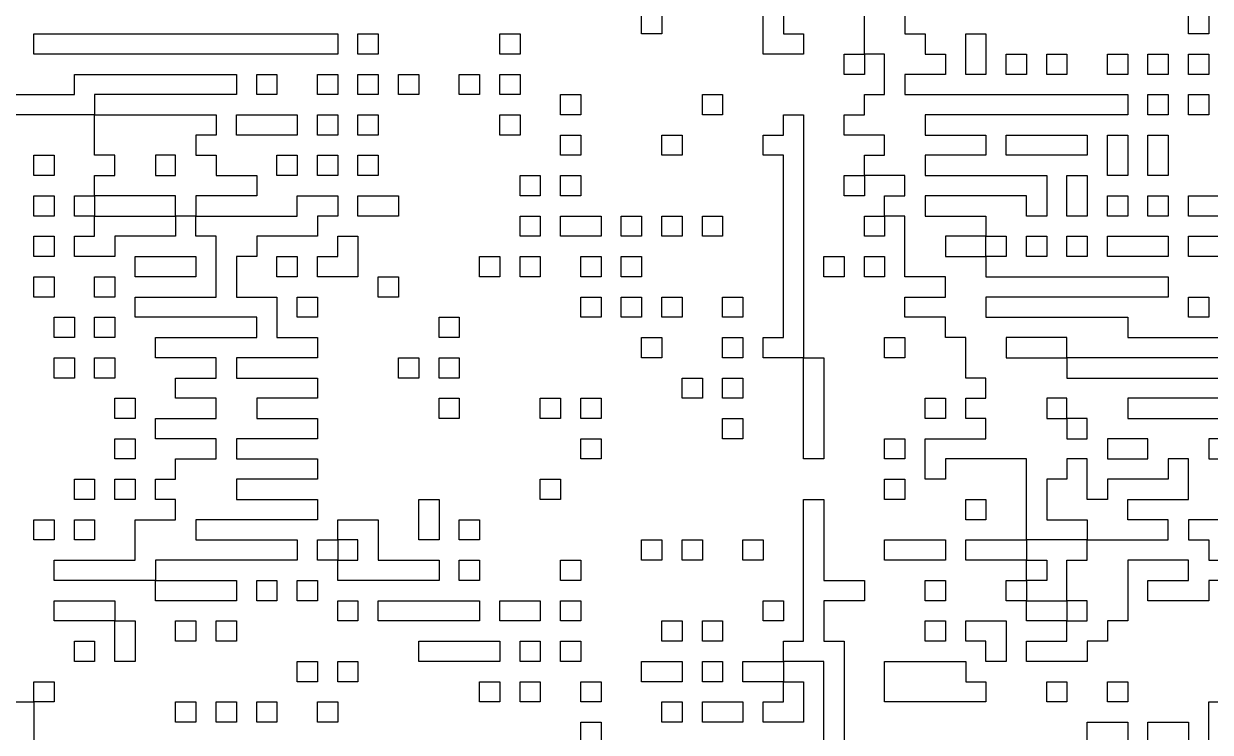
# Model space of a CAD drawing. Header units: inches. Extents: x 0.02 to 6.01, y 0.01 to 5.6.
# Drawn here: x 2.8241 to 3.1107, y 3.545 to 3.7162 of the extents above; entities that cross this region are included whole.
import ezdxf

# ---------------------------------------------------------------- set-up
doc = ezdxf.new("R2010")
doc.units = ezdxf.units.IN
doc.header["$MEASUREMENT"] = 0
for name, color, linetype in [('Bottom Layer', 5, 'Continuous'), ('Bottom Overlay', 54, 'Continuous'), ('Top Layer', 1, 'Continuous')]:
    doc.layers.add(name, color=color, linetype=linetype)

msp = doc.modelspace()

# ---------------------------------------------------------------- linework, layer by layer
at = {"layer": 'Bottom Layer'}
msp.add_lwpolyline([(4.54993, 5.5954, 0.01, 0.01, -0.760418), (3.00371, 0.01993, 0.01, 0.01, 0)], format="xyseb", dxfattribs=at)
at = {"layer": 'Bottom Overlay'}
for p, q in [((3.00268, 3.70891), (3.00268, 3.76273)), ((3.00757, 3.75295), (3.00757, 3.7138)), ((3.02715, 3.70891), (3.02715, 3.72359)), ((2.97332, 3.7138), (2.97332, 3.71869)), ((2.97821, 3.71869), (2.97821, 3.7138)), ((3.03693, 3.71869), (3.03693, 3.7138)), ((3.10544, 3.7138), (3.10544, 3.71869)), ((3.11033, 3.71869), (3.11033, 3.7138)), ((2.82652, 3.70891), (2.82652, 3.7138)), ((2.82652, 3.7138), (2.85099, 3.7138)), ((2.85099, 3.7138), (2.85588, 3.7138)), ((2.85588, 3.7138), (2.89992, 3.7138)), ((2.89992, 3.7138), (2.89992, 3.70891)), ((2.90481, 3.70891), (2.90481, 3.7138)), ((2.90481, 3.7138), (2.90971, 3.7138)), ((2.90971, 3.7138), (2.90971, 3.70891)), ((2.93907, 3.70891), (2.93907, 3.7138)), ((2.93907, 3.7138), (2.94396, 3.7138)), ((2.94396, 3.7138), (2.94396, 3.70891)), ((2.97821, 3.7138), (2.97332, 3.7138)), ((3.00757, 3.7138), (3.01247, 3.7138)), ((3.01247, 3.7138), (3.01247, 3.70891)), ((3.03693, 3.7138), (3.04183, 3.7138)), ((3.04183, 3.7138), (3.04183, 3.70891)), ((3.05161, 3.7138), (3.05651, 3.7138)), ((3.05161, 3.70401), (3.05161, 3.7138)), ((3.05651, 3.7138), (3.05651, 3.70401)), ((3.11033, 3.7138), (3.10544, 3.7138)), ((2.89992, 3.70891), (2.82652, 3.70891)), ((2.90971, 3.70891), (2.90481, 3.70891)), ((2.94396, 3.70891), (2.93907, 3.70891)), ((3.01247, 3.70891), (3.00268, 3.70891)), ((3.02225, 3.70401), (3.02225, 3.70891)), ((3.02225, 3.70891), (3.02715, 3.70891)), ((3.02715, 3.70891), (3.02715, 3.70401)), ((3.03204, 3.70891), (3.02715, 3.70891)), ((3.03204, 3.69912), (3.03204, 3.70891)), ((3.04183, 3.70891), (3.04672, 3.70891)), ((3.04672, 3.70891), (3.04672, 3.70401)), ((3.0614, 3.70401), (3.0614, 3.70891)), ((3.0614, 3.70891), (3.06629, 3.70891)), ((3.06629, 3.70891), (3.06629, 3.70401)), ((3.07119, 3.70401), (3.07119, 3.70891)), ((3.07119, 3.70891), (3.07608, 3.70891)), ((3.07608, 3.70891), (3.07608, 3.70401)), ((3.08587, 3.70401), (3.08587, 3.70891)), ((3.08587, 3.70891), (3.09076, 3.70891)), ((3.09076, 3.70891), (3.09076, 3.70401)), ((3.09565, 3.70401), (3.09565, 3.70891)), ((3.09565, 3.70891), (3.10055, 3.70891)), ((3.10055, 3.70891), (3.10055, 3.70401)), ((3.10544, 3.70401), (3.10544, 3.70891)), ((3.10544, 3.70891), (3.11033, 3.70891)), ((3.11033, 3.70891), (3.11033, 3.70401)), ((2.83631, 3.69912), (2.83631, 3.70401)), ((2.83631, 3.70401), (2.85099, 3.70401)), ((2.85099, 3.70401), (2.85588, 3.70401)), ((2.85588, 3.70401), (2.87545, 3.70401)), ((2.87545, 3.70401), (2.87545, 3.69912)), ((2.88035, 3.69912), (2.88035, 3.70401)), ((2.88035, 3.70401), (2.88524, 3.70401)), ((2.88524, 3.70401), (2.88524, 3.69912)), ((2.89503, 3.69912), (2.89503, 3.70401)), ((2.89503, 3.70401), (2.89992, 3.70401)), ((2.89992, 3.70401), (2.89992, 3.69912)), ((2.90481, 3.70401), (2.90971, 3.70401)), ((2.90481, 3.69912), (2.90481, 3.70401)), ((2.90971, 3.70401), (2.90971, 3.69912)), ((2.9146, 3.70401), (2.91949, 3.70401)), ((2.9146, 3.69912), (2.9146, 3.70401)), ((2.91949, 3.70401), (2.91949, 3.69912)), ((2.92928, 3.69912), (2.92928, 3.70401)), ((2.92928, 3.70401), (2.93417, 3.70401)), ((2.93417, 3.70401), (2.93417, 3.69912)), ((2.93907, 3.69912), (2.93907, 3.70401)), ((2.93907, 3.70401), (2.94396, 3.70401)), ((2.94396, 3.70401), (2.94396, 3.69912)), ((3.02715, 3.70401), (3.02225, 3.70401)), ((3.04672, 3.70401), (3.03693, 3.70401)), ((3.03693, 3.70401), (3.03693, 3.69912)), ((3.05651, 3.70401), (3.05161, 3.70401)), ((3.06629, 3.70401), (3.0614, 3.70401)), ((3.07608, 3.70401), (3.07119, 3.70401)), ((3.09076, 3.70401), (3.08587, 3.70401)), ((3.10055, 3.70401), (3.09565, 3.70401)), ((3.11033, 3.70401), (3.10544, 3.70401)), ((2.79716, 3.69912), (2.83631, 3.69912)), ((2.87545, 3.69912), (2.8412, 3.69912)), ((2.8412, 3.69912), (2.8412, 3.69423)), ((2.88524, 3.69912), (2.88035, 3.69912)), ((2.89992, 3.69912), (2.89503, 3.69912)), ((2.90971, 3.69912), (2.90481, 3.69912)), ((2.91949, 3.69912), (2.9146, 3.69912)), ((2.93417, 3.69912), (2.92928, 3.69912)), ((2.94396, 3.69912), (2.93907, 3.69912)), ((2.95375, 3.69423), (2.95375, 3.69912)), ((2.95375, 3.69912), (2.95864, 3.69912)), ((2.95864, 3.69912), (2.95864, 3.69423)), ((2.988, 3.69912), (2.99289, 3.69912)), ((2.988, 3.69423), (2.988, 3.69912)), ((2.99289, 3.69912), (2.99289, 3.69423)), ((3.02715, 3.69423), (3.02715, 3.69912)), ((3.02715, 3.69912), (3.03204, 3.69912)), ((3.03693, 3.69912), (3.09076, 3.69912)), ((3.09076, 3.69912), (3.09076, 3.69423)), ((3.09565, 3.69423), (3.09565, 3.69912)), ((3.09565, 3.69912), (3.10055, 3.69912)), ((3.10055, 3.69912), (3.10055, 3.69423)), ((3.10544, 3.69423), (3.10544, 3.69912)), ((3.10544, 3.69912), (3.11033, 3.69912)), ((3.11033, 3.69912), (3.11033, 3.69423)), ((2.8412, 3.69423), (2.78737, 3.69423)), ((2.8412, 3.68444), (2.8412, 3.69423)), ((2.8412, 3.69423), (2.87056, 3.69423)), ((2.87056, 3.69423), (2.87056, 3.68933)), ((2.87545, 3.69423), (2.88035, 3.69423)), ((2.87545, 3.68933), (2.87545, 3.69423)), ((2.88035, 3.69423), (2.89013, 3.69423)), ((2.89013, 3.69423), (2.89013, 3.68933)), ((2.89503, 3.68933), (2.89503, 3.69423)), ((2.89503, 3.69423), (2.89992, 3.69423)), ((2.89992, 3.69423), (2.89992, 3.68933)), ((2.90481, 3.68933), (2.90481, 3.69423)), ((2.90481, 3.69423), (2.90971, 3.69423)), ((2.90971, 3.69423), (2.90971, 3.68933)), ((2.93907, 3.68933), (2.93907, 3.69423)), ((2.93907, 3.69423), (2.94396, 3.69423)), ((2.94396, 3.69423), (2.94396, 3.68933)), ((2.95864, 3.69423), (2.95375, 3.69423)), ((2.99289, 3.69423), (2.988, 3.69423)), ((3.00757, 3.68933), (3.00757, 3.69423)), ((3.00757, 3.69423), (3.01247, 3.69423)), ((3.01247, 3.69423), (3.01247, 3.63551)), ((3.02225, 3.68933), (3.02225, 3.69423)), ((3.02225, 3.69423), (3.02715, 3.69423)), ((3.09076, 3.69423), (3.04183, 3.69423)), ((3.04183, 3.69423), (3.04183, 3.68933)), ((3.10055, 3.69423), (3.09565, 3.69423)), ((3.11033, 3.69423), (3.10544, 3.69423)), ((2.87056, 3.68933), (2.86567, 3.68933)), ((2.86567, 3.68933), (2.86567, 3.68444)), ((2.89013, 3.68933), (2.87545, 3.68933)), ((2.89992, 3.68933), (2.89503, 3.68933)), ((2.90971, 3.68933), (2.90481, 3.68933)), ((2.94396, 3.68933), (2.93907, 3.68933)), ((2.95375, 3.68444), (2.95375, 3.68933)), ((2.95375, 3.68933), (2.95864, 3.68933)), ((2.95864, 3.68933), (2.95864, 3.68444)), ((2.97821, 3.68444), (2.97821, 3.68933)), ((2.97821, 3.68933), (2.98311, 3.68933)), ((2.98311, 3.68933), (2.98311, 3.68444)), ((3.00268, 3.68444), (3.00268, 3.68933)), ((3.00268, 3.68933), (3.00757, 3.68933)), ((3.03204, 3.68933), (3.02225, 3.68933)), ((3.03204, 3.68444), (3.03204, 3.68933)), ((3.04183, 3.68933), (3.05651, 3.68933)), ((3.05651, 3.68933), (3.05651, 3.68444)), ((3.0614, 3.68444), (3.0614, 3.68933)), ((3.0614, 3.68933), (3.08097, 3.68933)), ((3.08097, 3.68933), (3.08097, 3.68444)), ((3.08587, 3.67955), (3.08587, 3.68933)), ((3.08587, 3.68933), (3.09076, 3.68933)), ((3.09076, 3.68933), (3.09076, 3.68444)), ((3.09565, 3.68444), (3.09565, 3.68933)), ((3.09565, 3.68933), (3.10055, 3.68933)), ((3.10055, 3.68933), (3.10055, 3.67955)), ((2.82652, 3.67955), (2.82652, 3.68444)), ((2.82652, 3.68444), (2.83141, 3.68444)), ((2.83141, 3.68444), (2.83141, 3.67955)), ((2.84609, 3.68444), (2.8412, 3.68444)), ((2.84609, 3.67955), (2.84609, 3.68444)), ((2.86077, 3.68444), (2.85588, 3.68444)), ((2.85588, 3.68444), (2.85588, 3.67955)), ((2.86077, 3.67955), (2.86077, 3.68444)), ((2.86567, 3.68444), (2.87056, 3.68444)), ((2.87056, 3.68444), (2.87056, 3.67955)), ((2.88524, 3.67955), (2.88524, 3.68444)), ((2.88524, 3.68444), (2.89013, 3.68444)), ((2.89013, 3.68444), (2.89013, 3.67955)), ((2.89503, 3.67955), (2.89503, 3.68444)), ((2.89503, 3.68444), (2.89992, 3.68444)), ((2.89992, 3.68444), (2.89992, 3.67955)), ((2.90481, 3.67955), (2.90481, 3.68444)), ((2.90481, 3.68444), (2.90971, 3.68444)), ((2.90971, 3.68444), (2.90971, 3.67955)), ((2.95864, 3.68444), (2.95375, 3.68444)), ((2.98311, 3.68444), (2.97821, 3.68444)), ((3.00757, 3.68444), (3.00268, 3.68444)), ((3.00757, 3.6404), (3.00757, 3.68444)), ((3.02715, 3.67955), (3.02715, 3.68444)), ((3.02715, 3.68444), (3.03204, 3.68444)), ((3.05651, 3.68444), (3.04183, 3.68444)), ((3.04183, 3.68444), (3.04183, 3.67955)), ((3.07608, 3.68444), (3.0614, 3.68444)), ((3.08097, 3.68444), (3.07608, 3.68444)), ((3.09076, 3.68444), (3.09076, 3.67955)), ((3.09565, 3.67955), (3.09565, 3.68444)), ((2.83141, 3.67955), (2.82652, 3.67955)), ((2.8412, 3.67465), (2.8412, 3.67955)), ((2.8412, 3.67955), (2.84609, 3.67955)), ((2.85588, 3.67955), (2.86077, 3.67955)), ((2.87056, 3.67955), (2.88035, 3.67955)), ((2.88035, 3.67955), (2.88035, 3.67465)), ((2.89013, 3.67955), (2.88524, 3.67955)), ((2.89992, 3.67955), (2.89503, 3.67955)), ((2.90971, 3.67955), (2.90481, 3.67955)), ((2.94396, 3.67465), (2.94396, 3.67955)), ((2.94396, 3.67955), (2.94885, 3.67955)), ((2.94885, 3.67955), (2.94885, 3.67465)), ((2.95375, 3.67465), (2.95375, 3.67955)), ((2.95375, 3.67955), (2.95864, 3.67955)), ((2.95864, 3.67955), (2.95864, 3.67465)), ((3.02225, 3.67465), (3.02225, 3.67955)), ((3.02225, 3.67955), (3.02715, 3.67955)), ((3.02715, 3.67955), (3.02715, 3.67465)), ((3.03693, 3.67955), (3.02715, 3.67955)), ((3.03693, 3.67465), (3.03693, 3.67955)), ((3.04183, 3.67955), (3.07119, 3.67955)), ((3.07119, 3.67955), (3.07119, 3.66976)), ((3.07608, 3.67465), (3.07608, 3.67955)), ((3.07608, 3.67955), (3.08097, 3.67955)), ((3.08097, 3.67955), (3.08097, 3.66976)), ((3.09076, 3.67955), (3.08587, 3.67955)), ((3.10055, 3.67955), (3.09565, 3.67955)), ((2.82652, 3.66976), (2.82652, 3.67465)), ((2.82652, 3.67465), (2.83141, 3.67465)), ((2.83141, 3.67465), (2.83141, 3.66976)), ((2.83631, 3.66976), (2.83631, 3.67465)), ((2.83631, 3.67465), (2.8412, 3.67465)), ((2.8412, 3.67465), (2.8412, 3.66976)), ((2.86077, 3.67465), (2.8412, 3.67465)), ((2.86077, 3.66976), (2.86077, 3.67465)), ((2.88035, 3.67465), (2.86567, 3.67465)), ((2.86567, 3.67465), (2.86567, 3.66976)), ((2.89013, 3.66976), (2.89013, 3.67465)), ((2.89013, 3.67465), (2.89992, 3.67465)), ((2.89992, 3.67465), (2.89992, 3.66976)), ((2.90481, 3.66976), (2.90481, 3.67465)), ((2.90481, 3.67465), (2.9146, 3.67465)), ((2.9146, 3.67465), (2.9146, 3.66976)), ((2.94885, 3.67465), (2.94396, 3.67465)), ((2.95864, 3.67465), (2.95375, 3.67465)), ((3.02715, 3.67465), (3.02225, 3.67465)), ((3.03204, 3.66976), (3.03204, 3.67465)), ((3.03204, 3.67465), (3.03693, 3.67465)), ((3.06629, 3.67465), (3.04183, 3.67465)), ((3.04183, 3.67465), (3.04183, 3.66976)), ((3.06629, 3.66976), (3.06629, 3.67465)), ((3.07608, 3.66976), (3.07608, 3.67465)), ((3.08587, 3.66976), (3.08587, 3.67465)), ((3.08587, 3.67465), (3.09076, 3.67465)), ((3.09076, 3.67465), (3.09076, 3.66976)), ((3.09565, 3.66976), (3.09565, 3.67465)), ((3.09565, 3.67465), (3.10055, 3.67465)), ((3.10055, 3.67465), (3.10055, 3.66976)), ((3.10544, 3.66976), (3.10544, 3.67465)), ((3.10544, 3.67465), (3.11523, 3.67465)), ((2.83141, 3.66976), (2.82652, 3.66976)), ((2.8412, 3.66976), (2.83631, 3.66976)), ((2.8412, 3.66487), (2.8412, 3.66976)), ((2.8412, 3.66976), (2.86077, 3.66976)), ((2.86077, 3.66976), (2.86077, 3.66487)), ((2.86567, 3.66976), (2.86077, 3.66976)), ((2.86567, 3.66487), (2.86567, 3.66976)), ((2.86567, 3.66976), (2.89013, 3.66976)), ((2.89992, 3.66976), (2.89503, 3.66976)), ((2.89503, 3.66976), (2.89503, 3.66487)), ((2.9146, 3.66976), (2.90481, 3.66976)), ((2.94396, 3.66487), (2.94396, 3.66976)), ((2.94396, 3.66976), (2.94885, 3.66976)), ((2.94885, 3.66976), (2.94885, 3.66487)), ((2.95375, 3.66487), (2.95375, 3.66976)), ((2.95375, 3.66976), (2.95864, 3.66976)), ((2.95864, 3.66976), (2.96353, 3.66976)), ((2.96353, 3.66976), (2.96353, 3.66487)), ((2.96843, 3.66487), (2.96843, 3.66976)), ((2.96843, 3.66976), (2.97332, 3.66976)), ((2.97332, 3.66976), (2.97332, 3.66487)), ((2.97821, 3.66487), (2.97821, 3.66976)), ((2.97821, 3.66976), (2.98311, 3.66976)), ((2.98311, 3.66976), (2.98311, 3.66487)), ((2.988, 3.66976), (2.99289, 3.66976)), ((2.988, 3.66487), (2.988, 3.66976)), ((2.99289, 3.66976), (2.99289, 3.66487)), ((3.02715, 3.66487), (3.02715, 3.66976)), ((3.02715, 3.66976), (3.03204, 3.66976)), ((3.03204, 3.66976), (3.03204, 3.66487)), ((3.03693, 3.66976), (3.03204, 3.66976)), ((3.03693, 3.65508), (3.03693, 3.66976)), ((3.04183, 3.66976), (3.05651, 3.66976)), ((3.05651, 3.66976), (3.05651, 3.66487)), ((3.07119, 3.66976), (3.06629, 3.66976)), ((3.08097, 3.66976), (3.07608, 3.66976)), ((3.09076, 3.66976), (3.08587, 3.66976)), ((3.10055, 3.66976), (3.09565, 3.66976)), ((3.11033, 3.66976), (3.10544, 3.66976)), ((3.11523, 3.66976), (3.11033, 3.66976)), ((2.82652, 3.65997), (2.82652, 3.66487)), ((2.82652, 3.66487), (2.83141, 3.66487)), ((2.83141, 3.66487), (2.83141, 3.65997)), ((2.83631, 3.65997), (2.83631, 3.66487)), ((2.83631, 3.66487), (2.8412, 3.66487)), ((2.85099, 3.66487), (2.84609, 3.66487)), ((2.84609, 3.66487), (2.84609, 3.65997)), ((2.85588, 3.66487), (2.85099, 3.66487)), ((2.86077, 3.66487), (2.85588, 3.66487)), ((2.87056, 3.66487), (2.86567, 3.66487)), ((2.87056, 3.65019), (2.87056, 3.66487)), ((2.89503, 3.66487), (2.88035, 3.66487)), ((2.88035, 3.66487), (2.88035, 3.65997)), ((2.89992, 3.65997), (2.89992, 3.66487)), ((2.89992, 3.66487), (2.90481, 3.66487)), ((2.90481, 3.66487), (2.90481, 3.65997)), ((2.94885, 3.66487), (2.94396, 3.66487)), ((2.96353, 3.66487), (2.95375, 3.66487)), ((2.97332, 3.66487), (2.96843, 3.66487)), ((2.98311, 3.66487), (2.97821, 3.66487)), ((2.99289, 3.66487), (2.988, 3.66487)), ((3.03204, 3.66487), (3.02715, 3.66487)), ((3.05651, 3.66487), (3.04672, 3.66487)), ((3.04672, 3.66487), (3.04672, 3.65997)), ((3.05651, 3.65997), (3.05651, 3.66487)), ((3.05651, 3.66487), (3.0614, 3.66487)), ((3.0614, 3.66487), (3.0614, 3.65997)), ((3.06629, 3.65997), (3.06629, 3.66487)), ((3.06629, 3.66487), (3.07119, 3.66487)), ((3.07119, 3.66487), (3.07119, 3.65997)), ((3.07608, 3.65997), (3.07608, 3.66487)), ((3.07608, 3.66487), (3.08097, 3.66487)), ((3.08097, 3.66487), (3.08097, 3.65997)), ((3.08587, 3.65997), (3.08587, 3.66487)), ((3.08587, 3.66487), (3.10055, 3.66487)), ((3.10055, 3.66487), (3.10055, 3.65997)), ((3.10544, 3.65997), (3.10544, 3.66487)), ((3.10544, 3.66487), (3.11033, 3.66487)), ((3.11033, 3.66487), (3.11523, 3.66487)), ((2.83141, 3.65997), (2.82652, 3.65997)), ((2.84609, 3.65997), (2.83631, 3.65997)), ((2.85099, 3.65508), (2.85099, 3.65997)), ((2.85099, 3.65997), (2.86567, 3.65997)), ((2.86567, 3.65997), (2.86567, 3.65508)), ((2.88035, 3.65997), (2.87545, 3.65997)), ((2.87545, 3.65997), (2.87545, 3.65019)), ((2.88524, 3.65997), (2.89013, 3.65997)), ((2.88524, 3.65508), (2.88524, 3.65997)), ((2.89013, 3.65997), (2.89013, 3.65508)), ((2.89503, 3.65508), (2.89503, 3.65997)), ((2.89503, 3.65997), (2.89992, 3.65997)), ((2.90481, 3.65997), (2.90481, 3.65508)), ((2.93417, 3.65508), (2.93417, 3.65997)), ((2.93417, 3.65997), (2.93907, 3.65997)), ((2.93907, 3.65997), (2.93907, 3.65508)), ((2.94396, 3.65508), (2.94396, 3.65997)), ((2.94396, 3.65997), (2.94885, 3.65997)), ((2.94885, 3.65997), (2.94885, 3.65508)), ((2.95864, 3.65997), (2.96353, 3.65997)), ((2.95864, 3.65508), (2.95864, 3.65997)), ((2.96353, 3.65997), (2.96353, 3.65508)), ((2.96843, 3.65508), (2.96843, 3.65997)), ((2.96843, 3.65997), (2.97332, 3.65997)), ((2.97332, 3.65997), (2.97332, 3.65508)), ((3.01736, 3.65997), (3.02225, 3.65997)), ((3.01736, 3.65508), (3.01736, 3.65997)), ((3.02225, 3.65997), (3.02225, 3.65508)), ((3.02715, 3.65508), (3.02715, 3.65997)), ((3.02715, 3.65997), (3.03204, 3.65997)), ((3.03204, 3.65997), (3.03204, 3.65508)), ((3.04672, 3.65997), (3.05651, 3.65997)), ((3.0614, 3.65997), (3.05651, 3.65997)), ((3.05651, 3.65997), (3.05651, 3.65508)), ((3.07119, 3.65997), (3.06629, 3.65997)), ((3.08097, 3.65997), (3.07608, 3.65997)), ((3.09076, 3.65997), (3.08587, 3.65997)), ((3.10055, 3.65997), (3.09076, 3.65997)), ((3.11523, 3.65997), (3.10544, 3.65997)), ((2.82652, 3.65019), (2.82652, 3.65508)), ((2.82652, 3.65508), (2.83141, 3.65508)), ((2.83141, 3.65508), (2.83141, 3.65019)), ((2.8412, 3.65019), (2.8412, 3.65508)), ((2.8412, 3.65508), (2.84609, 3.65508)), ((2.84609, 3.65508), (2.84609, 3.65019)), ((2.86567, 3.65508), (2.85099, 3.65508)), ((2.89013, 3.65508), (2.88524, 3.65508)), ((2.90481, 3.65508), (2.89503, 3.65508)), ((2.90971, 3.65508), (2.9146, 3.65508)), ((2.90971, 3.65019), (2.90971, 3.65508)), ((2.9146, 3.65508), (2.9146, 3.65019)), ((2.93907, 3.65508), (2.93417, 3.65508)), ((2.94885, 3.65508), (2.94396, 3.65508)), ((2.96353, 3.65508), (2.95864, 3.65508)), ((2.97332, 3.65508), (2.96843, 3.65508)), ((3.02225, 3.65508), (3.01736, 3.65508)), ((3.03204, 3.65508), (3.02715, 3.65508)), ((3.04672, 3.65508), (3.03693, 3.65508)), ((3.04672, 3.65019), (3.04672, 3.65508)), ((3.05651, 3.65508), (3.10055, 3.65508)), ((3.10055, 3.65508), (3.10055, 3.65019)), ((2.83141, 3.65019), (2.82652, 3.65019)), ((2.84609, 3.65019), (2.8412, 3.65019)), ((2.85099, 3.64529), (2.85099, 3.65019)), ((2.85099, 3.65019), (2.87056, 3.65019)), ((2.87545, 3.65019), (2.88524, 3.65019)), ((2.88524, 3.65019), (2.88524, 3.6404)), ((2.89013, 3.64529), (2.89013, 3.65019)), ((2.89013, 3.65019), (2.89503, 3.65019)), ((2.89503, 3.65019), (2.89503, 3.64529)), ((2.9146, 3.65019), (2.90971, 3.65019)), ((2.95864, 3.64529), (2.95864, 3.65019)), ((2.95864, 3.65019), (2.96353, 3.65019)), ((2.96353, 3.65019), (2.96353, 3.64529)), ((2.96843, 3.65019), (2.97332, 3.65019)), ((2.96843, 3.64529), (2.96843, 3.65019)), ((2.97332, 3.65019), (2.97332, 3.64529)), ((2.97821, 3.64529), (2.97821, 3.65019)), ((2.97821, 3.65019), (2.98311, 3.65019)), ((2.98311, 3.65019), (2.98311, 3.64529)), ((2.99289, 3.64529), (2.99289, 3.65019)), ((2.99289, 3.65019), (2.99779, 3.65019)), ((2.99779, 3.65019), (2.99779, 3.64529)), ((3.03693, 3.64529), (3.03693, 3.65019)), ((3.03693, 3.65019), (3.04672, 3.65019)), ((3.10055, 3.65019), (3.05651, 3.65019)), ((3.05651, 3.65019), (3.05651, 3.64529)), ((3.10544, 3.64529), (3.10544, 3.65019)), ((3.10544, 3.65019), (3.11033, 3.65019)), ((3.11033, 3.65019), (3.11033, 3.64529)), ((2.83141, 3.6404), (2.83141, 3.64529)), ((2.83141, 3.64529), (2.83631, 3.64529)), ((2.83631, 3.64529), (2.83631, 3.6404)), ((2.8412, 3.64529), (2.84609, 3.64529)), ((2.8412, 3.6404), (2.8412, 3.64529)), ((2.84609, 3.64529), (2.84609, 3.6404)), ((2.88035, 3.64529), (2.85099, 3.64529)), ((2.88035, 3.6404), (2.88035, 3.64529)), ((2.89503, 3.64529), (2.89013, 3.64529)), ((2.92439, 3.6404), (2.92439, 3.64529)), ((2.92439, 3.64529), (2.92928, 3.64529)), ((2.92928, 3.64529), (2.92928, 3.6404)), ((2.96353, 3.64529), (2.95864, 3.64529)), ((2.97332, 3.64529), (2.96843, 3.64529)), ((2.98311, 3.64529), (2.97821, 3.64529)), ((2.99779, 3.64529), (2.99289, 3.64529)), ((3.04672, 3.64529), (3.03693, 3.64529)), ((3.04672, 3.6404), (3.04672, 3.64529)), ((3.05651, 3.64529), (3.09076, 3.64529)), ((3.09076, 3.64529), (3.09076, 3.6404)), ((3.11033, 3.64529), (3.10544, 3.64529)), ((2.83631, 3.6404), (2.83141, 3.6404)), ((2.84609, 3.6404), (2.8412, 3.6404)), ((2.85588, 3.63551), (2.85588, 3.6404)), ((2.85588, 3.6404), (2.88035, 3.6404)), ((2.88524, 3.6404), (2.89013, 3.6404)), ((2.89013, 3.6404), (2.89503, 3.6404)), ((2.89503, 3.6404), (2.89503, 3.63551)), ((2.92928, 3.6404), (2.92439, 3.6404)), ((2.97332, 3.63551), (2.97332, 3.6404)), ((2.97332, 3.6404), (2.97821, 3.6404)), ((2.97821, 3.6404), (2.97821, 3.63551)), ((2.99289, 3.63551), (2.99289, 3.6404)), ((2.99289, 3.6404), (2.99779, 3.6404)), ((2.99779, 3.6404), (2.99779, 3.63551)), ((3.00268, 3.63551), (3.00268, 3.6404)), ((3.00268, 3.6404), (3.00757, 3.6404)), ((3.03204, 3.63551), (3.03204, 3.6404)), ((3.03204, 3.6404), (3.03693, 3.6404)), ((3.03693, 3.6404), (3.03693, 3.63551)), ((3.05161, 3.6404), (3.04672, 3.6404)), ((3.05161, 3.63061), (3.05161, 3.6404)), ((3.07608, 3.6404), (3.0614, 3.6404)), ((3.0614, 3.6404), (3.0614, 3.63551)), ((3.07608, 3.63551), (3.07608, 3.6404)), ((3.09076, 3.6404), (3.1348, 3.6404)), ((2.83141, 3.63061), (2.83141, 3.63551)), ((2.83141, 3.63551), (2.83631, 3.63551)), ((2.83631, 3.63551), (2.83631, 3.63061)), ((2.8412, 3.63551), (2.84609, 3.63551)), ((2.8412, 3.63061), (2.8412, 3.63551)), ((2.84609, 3.63551), (2.84609, 3.63061)), ((2.87056, 3.63551), (2.85588, 3.63551)), ((2.87056, 3.63061), (2.87056, 3.63551)), ((2.89503, 3.63551), (2.87545, 3.63551)), ((2.87545, 3.63551), (2.87545, 3.63061)), ((2.9146, 3.63551), (2.91949, 3.63551)), ((2.9146, 3.63061), (2.9146, 3.63551)), ((2.91949, 3.63551), (2.91949, 3.63061)), ((2.92439, 3.63061), (2.92439, 3.63551)), ((2.92439, 3.63551), (2.92928, 3.63551)), ((2.92928, 3.63551), (2.92928, 3.63061)), ((2.97821, 3.63551), (2.97332, 3.63551)), ((2.99779, 3.63551), (2.99289, 3.63551)), ((3.01247, 3.63551), (3.00268, 3.63551)), ((3.01247, 3.61104), (3.01247, 3.63551)), ((3.01247, 3.63551), (3.01736, 3.63551)), ((3.01736, 3.63551), (3.01736, 3.63061)), ((3.03693, 3.63551), (3.03204, 3.63551)), ((3.0614, 3.63551), (3.07608, 3.63551)), ((3.1348, 3.63551), (3.07608, 3.63551)), ((3.07608, 3.63551), (3.07608, 3.63061)), ((2.83631, 3.63061), (2.83141, 3.63061)), ((2.84609, 3.63061), (2.8412, 3.63061)), ((2.86077, 3.62572), (2.86077, 3.63061)), ((2.86077, 3.63061), (2.87056, 3.63061)), ((2.87545, 3.63061), (2.89503, 3.63061)), ((2.89503, 3.63061), (2.89503, 3.62572)), ((2.91949, 3.63061), (2.9146, 3.63061)), ((2.92928, 3.63061), (2.92439, 3.63061)), ((2.98311, 3.62572), (2.98311, 3.63061)), ((2.98311, 3.63061), (2.988, 3.63061)), ((2.988, 3.63061), (2.988, 3.62572)), ((2.99289, 3.62572), (2.99289, 3.63061)), ((2.99289, 3.63061), (2.99779, 3.63061)), ((2.99779, 3.63061), (2.99779, 3.62572)), ((3.01736, 3.63061), (3.01736, 3.61104)), ((3.05651, 3.63061), (3.05161, 3.63061)), ((3.05651, 3.62572), (3.05651, 3.63061)), ((3.07608, 3.63061), (3.12501, 3.63061)), ((2.84609, 3.62572), (2.85099, 3.62572)), ((2.84609, 3.62083), (2.84609, 3.62572)), ((2.85099, 3.62572), (2.85099, 3.62083)), ((2.87056, 3.62572), (2.86077, 3.62572)), ((2.87056, 3.62083), (2.87056, 3.62572)), ((2.89503, 3.62572), (2.88035, 3.62572)), ((2.88035, 3.62572), (2.88035, 3.62083)), ((2.92439, 3.62572), (2.92928, 3.62572)), ((2.92439, 3.62083), (2.92439, 3.62572)), ((2.92928, 3.62572), (2.92928, 3.62083)), ((2.94885, 3.62083), (2.94885, 3.62572)), ((2.94885, 3.62572), (2.95375, 3.62572)), ((2.95375, 3.62572), (2.95375, 3.62083)), ((2.95864, 3.62083), (2.95864, 3.62572)), ((2.95864, 3.62572), (2.96353, 3.62572)), ((2.96353, 3.62572), (2.96353, 3.62083)), ((2.988, 3.62572), (2.98311, 3.62572)), ((2.99779, 3.62572), (2.99289, 3.62572)), ((3.04183, 3.62083), (3.04183, 3.62572)), ((3.04183, 3.62572), (3.04672, 3.62572)), ((3.04672, 3.62572), (3.04672, 3.62083)), ((3.05161, 3.62083), (3.05161, 3.62572)), ((3.05161, 3.62572), (3.05651, 3.62572)), ((3.07608, 3.62572), (3.07119, 3.62572)), ((3.07119, 3.62572), (3.07119, 3.62083)), ((3.07608, 3.62083), (3.07608, 3.62572)), ((3.12501, 3.62572), (3.09076, 3.62572)), ((3.09076, 3.62572), (3.09076, 3.62083)), ((2.85099, 3.62083), (2.84609, 3.62083)), ((2.85588, 3.61593), (2.85588, 3.62083)), ((2.85588, 3.62083), (2.87056, 3.62083)), ((2.88035, 3.62083), (2.89503, 3.62083)), ((2.89503, 3.62083), (2.89503, 3.61593)), ((2.92928, 3.62083), (2.92439, 3.62083)), ((2.95375, 3.62083), (2.94885, 3.62083)), ((2.96353, 3.62083), (2.95864, 3.62083)), ((2.99289, 3.61593), (2.99289, 3.62083)), ((2.99289, 3.62083), (2.99779, 3.62083)), ((2.99779, 3.62083), (2.99779, 3.61593)), ((3.04672, 3.62083), (3.04183, 3.62083)), ((3.05651, 3.62083), (3.05161, 3.62083)), ((3.05651, 3.61593), (3.05651, 3.62083)), ((3.07119, 3.62083), (3.07608, 3.62083)), ((3.07608, 3.62083), (3.07608, 3.61593)), ((3.08097, 3.62083), (3.07608, 3.62083)), ((3.08097, 3.61593), (3.08097, 3.62083)), ((3.09076, 3.62083), (3.12501, 3.62083)), ((2.84609, 3.61104), (2.84609, 3.61593)), ((2.84609, 3.61593), (2.85099, 3.61593)), ((2.85099, 3.61593), (2.85099, 3.61104)), ((2.87056, 3.61593), (2.85588, 3.61593)), ((2.87056, 3.61104), (2.87056, 3.61593)), ((2.89503, 3.61593), (2.87545, 3.61593)), ((2.87545, 3.61593), (2.87545, 3.61104)), ((2.95864, 3.61104), (2.95864, 3.61593)), ((2.95864, 3.61593), (2.96353, 3.61593)), ((2.96353, 3.61593), (2.96353, 3.61104)), ((2.99779, 3.61593), (2.99289, 3.61593)), ((3.03204, 3.61104), (3.03204, 3.61593)), ((3.03204, 3.61593), (3.03693, 3.61593)), ((3.03693, 3.61593), (3.03693, 3.61104)), ((3.04183, 3.60615), (3.04183, 3.61593)), ((3.04183, 3.61593), (3.05651, 3.61593)), ((3.07608, 3.61593), (3.08097, 3.61593)), ((3.09565, 3.61593), (3.08587, 3.61593)), ((3.08587, 3.61593), (3.08587, 3.61104)), ((3.09565, 3.61104), (3.09565, 3.61593)), ((3.12501, 3.61593), (3.11033, 3.61593)), ((3.11033, 3.61593), (3.11033, 3.61104)), ((2.85099, 3.61104), (2.84609, 3.61104)), ((2.86077, 3.60615), (2.86077, 3.61104)), ((2.86077, 3.61104), (2.87056, 3.61104)), ((2.87545, 3.61104), (2.89503, 3.61104)), ((2.89503, 3.61104), (2.89503, 3.60615)), ((2.96353, 3.61104), (2.95864, 3.61104)), ((3.01736, 3.61104), (3.01247, 3.61104)), ((3.03693, 3.61104), (3.03204, 3.61104)), ((3.06629, 3.61104), (3.04672, 3.61104)), ((3.04672, 3.61104), (3.04672, 3.60615)), ((3.06629, 3.59147), (3.06629, 3.61104)), ((3.08097, 3.61104), (3.07608, 3.61104)), ((3.07608, 3.61104), (3.07608, 3.60615)), ((3.08097, 3.60125), (3.08097, 3.61104)), ((3.08587, 3.61104), (3.09565, 3.61104)), ((3.10544, 3.61104), (3.10055, 3.61104)), ((3.10055, 3.61104), (3.10055, 3.60615)), ((3.10544, 3.60125), (3.10544, 3.61104)), ((3.11033, 3.61104), (3.12012, 3.61104)), ((2.83631, 3.60125), (2.83631, 3.60615)), ((2.83631, 3.60615), (2.8412, 3.60615)), ((2.8412, 3.60615), (2.8412, 3.60125)), ((2.84609, 3.60125), (2.84609, 3.60615)), ((2.84609, 3.60615), (2.85099, 3.60615)), ((2.85099, 3.60615), (2.85099, 3.60125)), ((2.85588, 3.60125), (2.85588, 3.60615)), ((2.85588, 3.60615), (2.86077, 3.60615)), ((2.89503, 3.60615), (2.87545, 3.60615)), ((2.87545, 3.60615), (2.87545, 3.60125)), ((2.94885, 3.60125), (2.94885, 3.60615)), ((2.94885, 3.60615), (2.95375, 3.60615)), ((2.95375, 3.60615), (2.95375, 3.60125)), ((3.03204, 3.60615), (3.03693, 3.60615)), ((3.03204, 3.60125), (3.03204, 3.60615)), ((3.03693, 3.60615), (3.03693, 3.60125)), ((3.04672, 3.60615), (3.04183, 3.60615)), ((3.07608, 3.60615), (3.07119, 3.60615)), ((3.07119, 3.60615), (3.07119, 3.59636)), ((3.10055, 3.60615), (3.08587, 3.60615)), ((3.08587, 3.60615), (3.08587, 3.60125)), ((2.8412, 3.60125), (2.83631, 3.60125)), ((2.85099, 3.60125), (2.84609, 3.60125)), ((2.86077, 3.60125), (2.85588, 3.60125)), ((2.86077, 3.59636), (2.86077, 3.60125)), ((2.87545, 3.60125), (2.89503, 3.60125)), ((2.89503, 3.60125), (2.89503, 3.59636)), ((2.91949, 3.59636), (2.91949, 3.60125)), ((2.91949, 3.60125), (2.92439, 3.60125)), ((2.92439, 3.60125), (2.92439, 3.59147)), ((2.95375, 3.60125), (2.94885, 3.60125)), ((3.01247, 3.567), (3.01247, 3.60125)), ((3.01247, 3.60125), (3.01736, 3.60125)), ((3.01736, 3.60125), (3.01736, 3.58168)), ((3.03693, 3.60125), (3.03204, 3.60125)), ((3.05161, 3.59636), (3.05161, 3.60125)), ((3.05161, 3.60125), (3.05651, 3.60125)), ((3.05651, 3.60125), (3.05651, 3.59636)), ((3.08587, 3.60125), (3.08097, 3.60125)), ((3.09076, 3.59636), (3.09076, 3.60125)), ((3.09076, 3.60125), (3.10544, 3.60125)), ((2.82652, 3.59636), (2.83141, 3.59636)), ((2.82652, 3.59147), (2.82652, 3.59636)), ((2.83141, 3.59636), (2.83141, 3.59147)), ((2.83631, 3.59147), (2.83631, 3.59636)), ((2.83631, 3.59636), (2.8412, 3.59636)), ((2.8412, 3.59636), (2.8412, 3.59147)), ((2.85099, 3.58657), (2.85099, 3.59636)), ((2.85099, 3.59636), (2.86077, 3.59636)), ((2.89503, 3.59636), (2.86567, 3.59636)), ((2.86567, 3.59636), (2.86567, 3.59147)), ((2.89992, 3.59147), (2.89992, 3.59636)), ((2.89992, 3.59636), (2.90971, 3.59636)), ((2.90971, 3.59636), (2.90971, 3.58657)), ((2.91949, 3.59147), (2.91949, 3.59636)), ((2.92928, 3.59147), (2.92928, 3.59636)), ((2.92928, 3.59636), (2.93417, 3.59636)), ((2.93417, 3.59636), (2.93417, 3.59147)), ((3.05651, 3.59636), (3.05161, 3.59636)), ((3.07119, 3.59636), (3.08097, 3.59636)), ((3.08097, 3.59636), (3.08097, 3.59147)), ((3.10055, 3.59636), (3.09076, 3.59636)), ((3.10055, 3.59147), (3.10055, 3.59636)), ((3.11523, 3.59636), (3.10544, 3.59636)), ((3.10544, 3.59636), (3.10544, 3.59147)), ((2.83141, 3.59147), (2.82652, 3.59147)), ((2.8412, 3.59147), (2.83631, 3.59147)), ((2.86567, 3.59147), (2.89013, 3.59147)), ((2.89013, 3.59147), (2.89013, 3.58657)), ((2.89503, 3.58657), (2.89503, 3.59147)), ((2.89503, 3.59147), (2.89992, 3.59147)), ((2.90481, 3.59147), (2.89992, 3.59147)), ((2.89992, 3.59147), (2.89992, 3.58657)), ((2.90481, 3.58657), (2.90481, 3.59147)), ((2.92439, 3.59147), (2.91949, 3.59147)), ((2.93417, 3.59147), (2.92928, 3.59147)), ((2.97332, 3.58657), (2.97332, 3.59147)), ((2.97332, 3.59147), (2.97821, 3.59147)), ((2.97821, 3.59147), (2.97821, 3.58657)), ((2.98311, 3.59147), (2.988, 3.59147)), ((2.98311, 3.58657), (2.98311, 3.59147)), ((2.988, 3.59147), (2.988, 3.58657)), ((2.99779, 3.58657), (2.99779, 3.59147)), ((2.99779, 3.59147), (3.00268, 3.59147)), ((3.00268, 3.59147), (3.00268, 3.58657)), ((3.03204, 3.58657), (3.03204, 3.59147)), ((3.03204, 3.59147), (3.04672, 3.59147)), ((3.04672, 3.59147), (3.04672, 3.58657)), ((3.05161, 3.58657), (3.05161, 3.59147)), ((3.05161, 3.59147), (3.06629, 3.59147)), ((3.06629, 3.59147), (3.06629, 3.58657)), ((3.08097, 3.59147), (3.06629, 3.59147)), ((3.08097, 3.58657), (3.08097, 3.59147)), ((3.08097, 3.59147), (3.10055, 3.59147)), ((3.10544, 3.59147), (3.11033, 3.59147)), ((3.11033, 3.59147), (3.11033, 3.58657)), ((2.83141, 3.58168), (2.83141, 3.58657)), ((2.83141, 3.58657), (2.85099, 3.58657)), ((2.89013, 3.58657), (2.85588, 3.58657)), ((2.85588, 3.58657), (2.85588, 3.58168)), ((2.89992, 3.58657), (2.89503, 3.58657)), ((2.89992, 3.58168), (2.89992, 3.58657)), ((2.89992, 3.58657), (2.90481, 3.58657)), ((2.90971, 3.58657), (2.92439, 3.58657)), ((2.92439, 3.58657), (2.92439, 3.58168)), ((2.92928, 3.58168), (2.92928, 3.58657)), ((2.92928, 3.58657), (2.93417, 3.58657)), ((2.93417, 3.58657), (2.93417, 3.58168)), ((2.95375, 3.58168), (2.95375, 3.58657)), ((2.95375, 3.58657), (2.95864, 3.58657)), ((2.95864, 3.58657), (2.95864, 3.58168)), ((2.97821, 3.58657), (2.97332, 3.58657)), ((2.988, 3.58657), (2.98311, 3.58657)), ((3.00268, 3.58657), (2.99779, 3.58657)), ((3.04672, 3.58657), (3.03204, 3.58657)), ((3.06629, 3.58657), (3.05161, 3.58657)), ((3.06629, 3.58168), (3.06629, 3.58657)), ((3.06629, 3.58657), (3.07119, 3.58657)), ((3.07119, 3.58657), (3.07119, 3.58168)), ((3.07608, 3.57679), (3.07608, 3.58657)), ((3.07608, 3.58657), (3.08097, 3.58657)), ((3.10544, 3.58657), (3.09076, 3.58657)), ((3.09076, 3.58657), (3.09076, 3.57189)), ((3.10544, 3.58168), (3.10544, 3.58657)), ((3.11033, 3.58657), (3.11523, 3.58657)), ((2.85588, 3.58168), (2.83141, 3.58168)), ((2.85588, 3.57679), (2.85588, 3.58168)), ((2.85588, 3.58168), (2.87545, 3.58168)), ((2.87545, 3.58168), (2.87545, 3.57679)), ((2.88035, 3.58168), (2.88524, 3.58168)), ((2.88035, 3.57679), (2.88035, 3.58168)), ((2.88524, 3.58168), (2.88524, 3.57679)), ((2.89013, 3.57679), (2.89013, 3.58168)), ((2.89013, 3.58168), (2.89503, 3.58168)), ((2.89503, 3.58168), (2.89503, 3.57679)), ((2.92439, 3.58168), (2.89992, 3.58168)), ((2.93417, 3.58168), (2.92928, 3.58168)), ((2.95864, 3.58168), (2.95375, 3.58168)), ((3.01736, 3.58168), (3.02225, 3.58168)), ((3.02225, 3.58168), (3.02715, 3.58168)), ((3.02715, 3.58168), (3.02715, 3.57679)), ((3.04183, 3.58168), (3.04672, 3.58168)), ((3.04183, 3.57679), (3.04183, 3.58168)), ((3.04672, 3.58168), (3.04672, 3.57679)), ((3.0614, 3.57679), (3.0614, 3.58168)), ((3.0614, 3.58168), (3.06629, 3.58168)), ((3.06629, 3.58168), (3.06629, 3.57679)), ((3.07119, 3.58168), (3.06629, 3.58168)), ((3.09565, 3.57679), (3.09565, 3.58168)), ((3.09565, 3.58168), (3.10544, 3.58168)), ((3.11523, 3.58168), (3.11033, 3.58168)), ((3.11033, 3.58168), (3.11033, 3.57679)), ((2.83141, 3.57679), (2.83631, 3.57679)), ((2.83141, 3.57189), (2.83141, 3.57679)), ((2.83631, 3.57679), (2.84609, 3.57679)), ((2.84609, 3.57679), (2.84609, 3.57189)), ((2.87545, 3.57679), (2.85588, 3.57679)), ((2.88524, 3.57679), (2.88035, 3.57679)), ((2.89503, 3.57679), (2.89013, 3.57679)), ((2.89992, 3.57679), (2.90481, 3.57679)), ((2.89992, 3.57189), (2.89992, 3.57679)), ((2.90481, 3.57679), (2.90481, 3.57189)), ((2.90971, 3.57189), (2.90971, 3.57679)), ((2.90971, 3.57679), (2.93417, 3.57679)), ((2.93417, 3.57679), (2.93417, 3.57189)), ((2.93907, 3.57189), (2.93907, 3.57679)), ((2.93907, 3.57679), (2.94396, 3.57679)), ((2.94396, 3.57679), (2.94885, 3.57679)), ((2.94885, 3.57679), (2.94885, 3.57189)), ((2.95375, 3.57189), (2.95375, 3.57679)), ((2.95375, 3.57679), (2.95864, 3.57679)), ((2.95864, 3.57679), (2.95864, 3.57189)), ((3.00268, 3.57189), (3.00268, 3.57679)), ((3.00268, 3.57679), (3.00757, 3.57679)), ((3.00757, 3.57679), (3.00757, 3.57189)), ((3.02715, 3.57679), (3.01736, 3.57679)), ((3.01736, 3.57679), (3.01736, 3.567)), ((3.04672, 3.57679), (3.04183, 3.57679)), ((3.06629, 3.57679), (3.0614, 3.57679)), ((3.06629, 3.57189), (3.06629, 3.57679)), ((3.06629, 3.57679), (3.07608, 3.57679)), ((3.07608, 3.57679), (3.07608, 3.57189)), ((3.08097, 3.57679), (3.07608, 3.57679)), ((3.08097, 3.57189), (3.08097, 3.57679)), ((3.11033, 3.57679), (3.09565, 3.57679)), ((2.84609, 3.57189), (2.83141, 3.57189)), ((2.84609, 3.567), (2.84609, 3.57189)), ((2.84609, 3.57189), (2.85099, 3.57189)), ((2.85099, 3.57189), (2.85099, 3.56211)), ((2.86077, 3.567), (2.86077, 3.57189)), ((2.86077, 3.57189), (2.86567, 3.57189)), ((2.86567, 3.57189), (2.86567, 3.567)), ((2.87056, 3.567), (2.87056, 3.57189)), ((2.87056, 3.57189), (2.87545, 3.57189)), ((2.87545, 3.57189), (2.87545, 3.567)), ((2.90481, 3.57189), (2.89992, 3.57189)), ((2.91949, 3.57189), (2.90971, 3.57189)), ((2.92439, 3.57189), (2.91949, 3.57189)), ((2.93417, 3.57189), (2.92439, 3.57189)), ((2.94885, 3.57189), (2.93907, 3.57189)), ((2.95864, 3.57189), (2.95375, 3.57189)), ((2.97821, 3.567), (2.97821, 3.57189)), ((2.97821, 3.57189), (2.98311, 3.57189)), ((2.98311, 3.57189), (2.98311, 3.567)), ((2.988, 3.567), (2.988, 3.57189)), ((2.988, 3.57189), (2.99289, 3.57189)), ((2.99289, 3.57189), (2.99289, 3.567)), ((3.00757, 3.57189), (3.00268, 3.57189)), ((3.04183, 3.567), (3.04183, 3.57189)), ((3.04183, 3.57189), (3.04672, 3.57189)), ((3.04672, 3.57189), (3.04672, 3.567)), ((3.05161, 3.567), (3.05161, 3.57189)), ((3.05161, 3.57189), (3.05651, 3.57189)), ((3.05651, 3.57189), (3.0614, 3.57189)), ((3.0614, 3.57189), (3.0614, 3.56211)), ((3.07608, 3.57189), (3.06629, 3.57189)), ((3.07608, 3.567), (3.07608, 3.57189)), ((3.07608, 3.57189), (3.08097, 3.57189)), ((3.09076, 3.57189), (3.08587, 3.57189)), ((3.08587, 3.57189), (3.08587, 3.567)), ((2.83631, 3.56211), (2.83631, 3.567)), ((2.83631, 3.567), (2.8412, 3.567)), ((2.8412, 3.567), (2.8412, 3.56211)), ((2.84609, 3.56211), (2.84609, 3.567)), ((2.86567, 3.567), (2.86077, 3.567)), ((2.87545, 3.567), (2.87056, 3.567)), ((2.91949, 3.56211), (2.91949, 3.567)), ((2.91949, 3.567), (2.93907, 3.567)), ((2.93907, 3.567), (2.93907, 3.56211)), ((2.94396, 3.567), (2.94885, 3.567)), ((2.94396, 3.56211), (2.94396, 3.567)), ((2.94885, 3.567), (2.94885, 3.56211)), ((2.95375, 3.56211), (2.95375, 3.567)), ((2.95375, 3.567), (2.95864, 3.567)), ((2.95864, 3.567), (2.95864, 3.56211)), ((2.98311, 3.567), (2.97821, 3.567)), ((2.99289, 3.567), (2.988, 3.567)), ((3.00757, 3.56211), (3.00757, 3.567)), ((3.00757, 3.567), (3.01247, 3.567)), ((3.01736, 3.567), (3.02225, 3.567)), ((3.02225, 3.567), (3.02225, 3.52785)), ((3.04672, 3.567), (3.04183, 3.567)), ((3.05651, 3.567), (3.05161, 3.567)), ((3.05651, 3.56211), (3.05651, 3.567)), ((3.06629, 3.56211), (3.06629, 3.567)), ((3.06629, 3.567), (3.07608, 3.567)), ((3.08587, 3.567), (3.08097, 3.567)), ((3.08097, 3.567), (3.08097, 3.56211)), ((2.8412, 3.56211), (2.83631, 3.56211)), ((2.85099, 3.56211), (2.84609, 3.56211)), ((2.89013, 3.55721), (2.89013, 3.56211)), ((2.89013, 3.56211), (2.89503, 3.56211)), ((2.89503, 3.56211), (2.89503, 3.55721)), ((2.89992, 3.56211), (2.90481, 3.56211)), ((2.89992, 3.55721), (2.89992, 3.56211)), ((2.90481, 3.56211), (2.90481, 3.55721)), ((2.93907, 3.56211), (2.91949, 3.56211)), ((2.94885, 3.56211), (2.94396, 3.56211)), ((2.95864, 3.56211), (2.95375, 3.56211)), ((2.97332, 3.55721), (2.97332, 3.56211)), ((2.97332, 3.56211), (2.98311, 3.56211)), ((2.98311, 3.56211), (2.98311, 3.55721)), ((2.988, 3.55721), (2.988, 3.56211)), ((2.988, 3.56211), (2.99289, 3.56211)), ((2.99289, 3.56211), (2.99289, 3.55721)), ((2.99779, 3.55721), (2.99779, 3.56211)), ((2.99779, 3.56211), (3.00757, 3.56211)), ((3.00757, 3.56211), (3.00757, 3.55721)), ((3.01736, 3.56211), (3.00757, 3.56211)), ((3.01736, 3.51807), (3.01736, 3.56211)), ((3.03204, 3.55232), (3.03204, 3.56211)), ((3.03204, 3.56211), (3.05161, 3.56211)), ((3.05161, 3.56211), (3.05161, 3.55721)), ((3.0614, 3.56211), (3.05651, 3.56211)), ((3.08097, 3.56211), (3.06629, 3.56211)), ((2.82652, 3.55232), (2.82652, 3.55721)), ((2.82652, 3.55721), (2.83141, 3.55721)), ((2.83141, 3.55721), (2.83141, 3.55232)), ((2.89503, 3.55721), (2.89013, 3.55721)), ((2.90481, 3.55721), (2.89992, 3.55721)), ((2.93417, 3.55232), (2.93417, 3.55721)), ((2.93417, 3.55721), (2.93907, 3.55721)), ((2.93907, 3.55721), (2.93907, 3.55232)), ((2.94396, 3.55232), (2.94396, 3.55721)), ((2.94396, 3.55721), (2.94885, 3.55721)), ((2.94885, 3.55721), (2.94885, 3.55232)), ((2.95864, 3.55232), (2.95864, 3.55721)), ((2.95864, 3.55721), (2.96353, 3.55721)), ((2.96353, 3.55721), (2.96353, 3.55232)), ((2.97821, 3.55721), (2.97332, 3.55721)), ((2.98311, 3.55721), (2.97821, 3.55721)), ((2.99289, 3.55721), (2.988, 3.55721)), ((3.00268, 3.55721), (2.99779, 3.55721)), ((3.00757, 3.55721), (3.00268, 3.55721)), ((3.00757, 3.55232), (3.00757, 3.55721)), ((3.00757, 3.55721), (3.01247, 3.55721)), ((3.01247, 3.55721), (3.01247, 3.55232)), ((3.05161, 3.55721), (3.05651, 3.55721)), ((3.05651, 3.55721), (3.05651, 3.55232)), ((3.07119, 3.55232), (3.07119, 3.55721)), ((3.07119, 3.55721), (3.07608, 3.55721)), ((3.07608, 3.55721), (3.07608, 3.55232)), ((3.08587, 3.55721), (3.09076, 3.55721)), ((3.08587, 3.55232), (3.08587, 3.55721)), ((3.09076, 3.55721), (3.09076, 3.55232)), ((2.82163, 3.55232), (2.82652, 3.55232)), ((2.83141, 3.55232), (2.82652, 3.55232)), ((2.82652, 3.55232), (2.82652, 3.53275)), ((2.86077, 3.54743), (2.86077, 3.55232)), ((2.86077, 3.55232), (2.86567, 3.55232)), ((2.86567, 3.55232), (2.86567, 3.54743)), ((2.87056, 3.55232), (2.87545, 3.55232)), ((2.87056, 3.54743), (2.87056, 3.55232)), ((2.87545, 3.55232), (2.87545, 3.54743)), ((2.88035, 3.54743), (2.88035, 3.55232)), ((2.88035, 3.55232), (2.88524, 3.55232)), ((2.88524, 3.55232), (2.88524, 3.54743)), ((2.89503, 3.55232), (2.89992, 3.55232)), ((2.89503, 3.54743), (2.89503, 3.55232)), ((2.89992, 3.55232), (2.89992, 3.54743)), ((2.93907, 3.55232), (2.93417, 3.55232)), ((2.94885, 3.55232), (2.94396, 3.55232)), ((2.96353, 3.55232), (2.95864, 3.55232)), ((2.97821, 3.54743), (2.97821, 3.55232)), ((2.97821, 3.55232), (2.98311, 3.55232)), ((2.98311, 3.55232), (2.98311, 3.54743)), ((2.988, 3.54743), (2.988, 3.55232)), ((2.988, 3.55232), (2.99289, 3.55232)), ((2.99289, 3.55232), (2.99779, 3.55232)), ((2.99779, 3.55232), (2.99779, 3.54743)), ((3.00268, 3.54743), (3.00268, 3.55232)), ((3.00268, 3.55232), (3.00757, 3.55232)), ((3.01247, 3.55232), (3.01247, 3.54743)), ((3.05161, 3.55232), (3.03204, 3.55232)), ((3.05651, 3.55232), (3.05161, 3.55232)), ((3.07608, 3.55232), (3.07119, 3.55232)), ((3.09076, 3.55232), (3.08587, 3.55232)), ((3.11033, 3.54253), (3.11033, 3.55232)), ((3.11033, 3.55232), (3.11523, 3.55232)), ((2.86567, 3.54743), (2.86077, 3.54743)), ((2.87545, 3.54743), (2.87056, 3.54743)), ((2.88524, 3.54743), (2.88035, 3.54743)), ((2.89992, 3.54743), (2.89503, 3.54743)), ((2.95864, 3.54253), (2.95864, 3.54743)), ((2.95864, 3.54743), (2.96353, 3.54743)), ((2.96353, 3.54743), (2.96353, 3.54253)), ((2.98311, 3.54743), (2.97821, 3.54743)), ((2.99779, 3.54743), (2.988, 3.54743)), ((3.01247, 3.54743), (3.00268, 3.54743)), ((3.08097, 3.54253), (3.08097, 3.54743)), ((3.08097, 3.54743), (3.09076, 3.54743)), ((3.09076, 3.54743), (3.09076, 3.54253)), ((3.09565, 3.54253), (3.09565, 3.54743)), ((3.09565, 3.54743), (3.10544, 3.54743)), ((3.10544, 3.54743), (3.10544, 3.54253))]:
    msp.add_line(p, q, dxfattribs=at)
at = {"layer": 'Top Layer'}
msp.add_lwpolyline([(4.54809, 5.5936, 0.01, 0.01, -0.760418), (3.00187, 0.01813, 0.01, 0.01, 0)], format="xyseb", dxfattribs=at)

doc.saveas('drawing.dxf')
